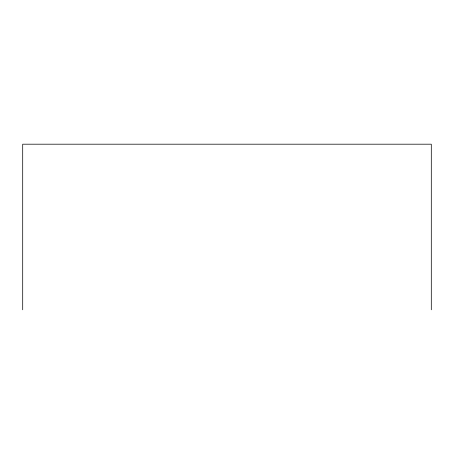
<?xml version="1.0" encoding="UTF-8"?>
<svg xmlns="http://www.w3.org/2000/svg" width="454" height="454" viewBox="0 0 454 454"><rect width="100%" height="100%" fill="white"/><g stroke="black" fill="none" stroke-linecap="round" stroke-linejoin="round"><path stroke-width="0.68" d="M431.3 309.804L431.3 144.196L22.7 144.196L22.7 309.804"/></g></svg>
